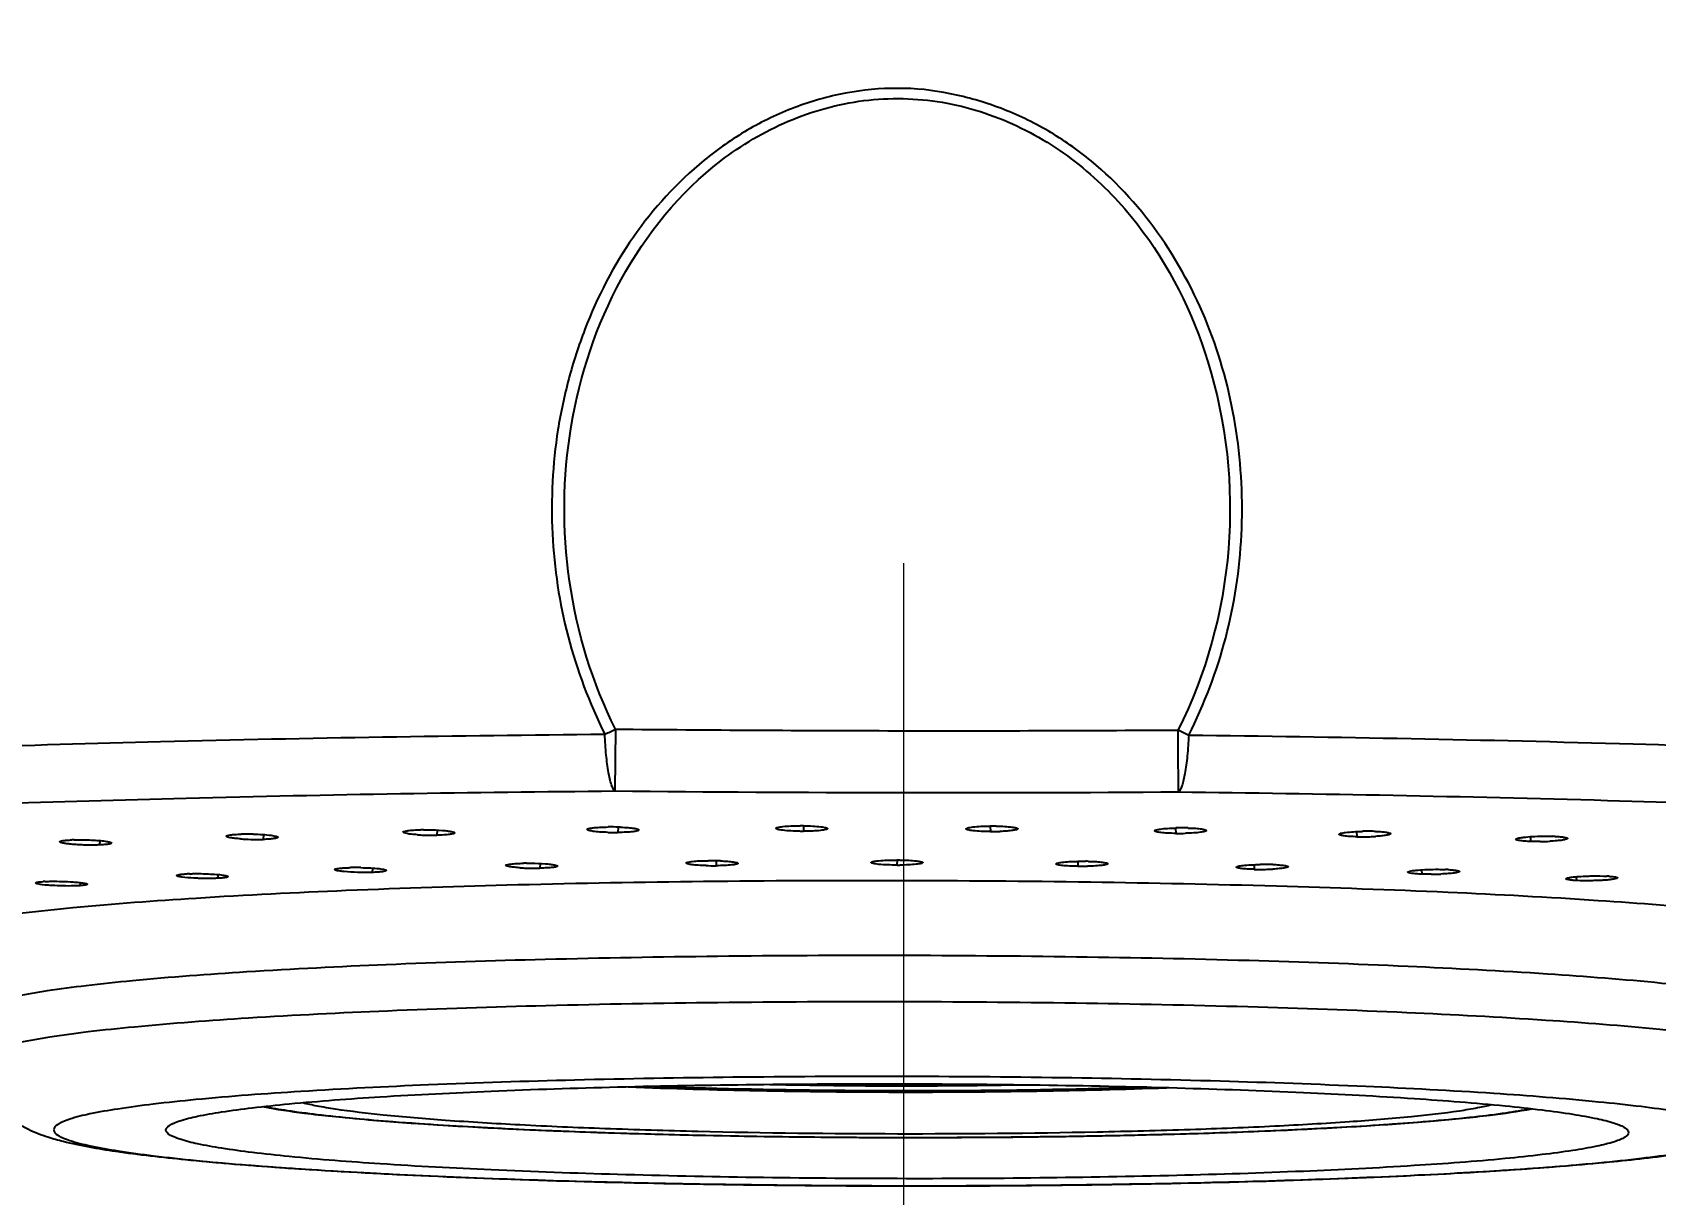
# Model space of a CAD drawing. Extents: x 0 to 1128, y 0 to 827.
# Drawn here: x 236.36 to 258.34, y 566.58 to 582.3 of the extents above; entities that cross this region are included whole.
import ezdxf

# ---------------------------------------------------------------- set-up
doc = ezdxf.new("R2010")
doc.units = 0
doc.header["$LTSCALE"] = 10
doc.header["$MEASUREMENT"] = 0
doc.header["$PDMODE"] = 3
doc.header["$PDSIZE"] = -10
doc.linetypes.add('CENTER2', pattern=[28.575, 19.05, -3.175, 3.175, -3.175])
doc.layers.get('0').update_dxf_attribs({"linetype": 'CONTINUOUS'})
doc.layers.get('DEFPOINTS').update_dxf_attribs({"linetype": 'CONTINUOUS'})
doc.layers.add('Cneter', color=1, linetype='CENTER2', lineweight=13)
doc.layers.add('DEF_LAYER_ASSEM_MEMBER', color=7, linetype='CONTINUOUS')
doc.styles.add('Daelim Dimension', font='')
doc.styles.get('Daelim Dimension').set_extended_font_data('나눔고딕')
doc.dimstyles.new('DEFAULT', dxfattribs={"dimscale": 2, "dimtxt": 2, "dimasz": 2, "dimexe": 0, "dimexo": 2, "dimgap": 1, "dimtad": 1, "dimdec": 0, "dimzin": 9, "dimdsep": 46, "dimtxsty": 'Daelim Dimension', "dimcen": 0.5, "dimclrd": 5, "dimclre": 5, "dimclrt": 256, "dimadec": 1, "dimazin": 0, "dimtfac": 1, "dimtdec": 0, "dimtix": 1, "dimtmove": 0, "dimatfit": 3, "dimfxl": 1, "dimtolj": 1, "dimtzin": 1, "dimlwd": 9, "dimlwe": 9, "dimarcsym": 0})

# ---------------------------------------------------------------- blocks, each defined once
blk = doc.blocks.new('*D2')
at = {"color": 5, "lineweight": 9, "ltscale": 0.5, "transparency": 16777216}
for p, q in [((244.251, 627.328), (150.64, 627.328)), ((150.64, 623.328), (150.64, 342.467)), ((217.481, 338.467), (150.64, 338.467))]:
    blk.add_line(p, q, dxfattribs=at)
at = {"color": 5, "ltscale": 0.5, "transparency": 16777216}
for points in [[(149.974, 623.328), (151.307, 623.328), (150.64, 627.328)], [(149.974, 342.467), (151.307, 342.467), (150.64, 338.467)]]:
    blk.add_solid(points, dxfattribs=at)
at = {"layer": 'DEFPOINTS', "color": 0, "ltscale": 0.5, "transparency": 16777216}
for p in [(248.251, 627.328), (150.64, 338.467), (221.481, 338.467)]:
    blk.add_point(p, dxfattribs=at)
at = {"color": 7, "ltscale": 0.5, "transparency": 16777216, "insert": (143.197, 482.897), "char_height": 10, "attachment_point": 5, "rotation": 90, "style": 'Daelim Dimension'}
blk.add_mtext('\\A1;289', dxfattribs=at)

msp = doc.modelspace()

# ---------------------------------------------------------------- linework, layer by layer
at = {"layer": 'Cneter', "lineweight": 5, "ltscale": 0.5}
msp.add_open_spline([(248.159, 558.124), (248.159, 563.124), (248.159, 575.117)], degree=1, knots=[0, 0, 0.294233, 1, 1], dxfattribs=at)
at = {"layer": 'DEF_LAYER_ASSEM_MEMBER', "color": 9, "linetype": 'Continuous'}
for p, q in [((244.257, 572.872), (244.248, 572.035)), ((245.621, 571.09), (245.619, 571.024)), ((248.068, 571.101), (248.067, 571.032)), ((250.514, 571.083), (250.516, 571.016)), ((238.876, 570.905), (238.87, 570.854)), ((240.968, 570.991), (240.963, 570.933)), ((243.235, 571.054), (243.232, 570.991)), ((252.901, 571.038), (252.904, 570.975)), ((255.169, 570.968), (255.173, 570.91)), ((257.262, 570.874), (257.268, 570.823)), ((237.009, 570.796), (237.003, 570.753)), ((247.862, 567.348), (248.076, 567.348)), ((248.076, 567.348), (248.291, 567.347))]:
    msp.add_line(p, q, dxfattribs=at)
at = {"layer": 'DEF_LAYER_ASSEM_MEMBER', "color": 7, "linetype": 'Continuous'}
for p, q in [((244.293, 571.546), (244.29, 571.473)), ((246.801, 571.565), (246.8, 571.49)), ((249.33, 571.559), (249.331, 571.486)), ((251.839, 571.534), (251.841, 571.461)), ((237.276, 571.363), (237.27, 571.305)), ((239.492, 571.445), (239.487, 571.38)), ((241.843, 571.506), (241.839, 571.437)), ((254.289, 571.485), (254.293, 571.416)), ((256.641, 571.416), (256.646, 571.352)), ((257.971, 567.416), (257.971, 567.415))]:
    msp.add_line(p, q, dxfattribs=at)
at = {"layer": 'DEF_LAYER_ASSEM_MEMBER', "color": 9, "linetype": 'Continuous'}
for centre, radius, start, end in [((241.225, 579.085), 6.914, 294.6808, 296.0147), ((248.835, 1042.78), 469.93, 269.44183, 269.90603), ((248.835, 1042.779), 469.929, 269.90603, 270.37024), ((254.914, 579.043), 6.891, 243.7995, 245.138), ((248.836, 1042.923), 470.91, 269.44183, 270.37023), ((248.305, 705.185), 137.837, 269.99433, 270.32131), ((248.321, 702.253), 134.905, 270.32133, 270.50686), ((248.358, 698.183), 130.835, 270.50645, 270.85194), ((248.45, 691.715), 124.367, 270.85423, 271.03003), ((248.577, 684.687), 117.338, 271.02927, 271.4226), ((248.792, 675.684), 108.332, 271.42736, 271.54899)]:
    msp.add_arc(centre, radius, start, end, dxfattribs=at)
at = {"layer": 'DEF_LAYER_ASSEM_MEMBER', "color": 7, "linetype": 'Continuous'}
for centre, radius, start, end in [((241.681, 568.506), 3.005, 90.4288, 91.1039), ((244.193, 568.347), 3.201, 89.9586, 90.6085), ((244.194, 568.358), 3.19, 87.6255, 89.9794), ((246.764, 568.295), 3.27, 89.4941, 90.1361), ((246.764, 568.359), 3.206, 89.3151, 89.4902), ((249.356, 568.305), 3.256, 89.6774, 90.4756), ((249.356, 568.355), 3.206, 89.0206, 89.6712), ((251.927, 568.287), 3.249, 89.2026, 91.527), ((251.93, 568.521), 3.015, 88.5225, 89.1991), ((236.985, 569.069), 2.306, 91.4517, 92.2453), ((239.369, 574.016), 2.636, 265.9254, 266.7064), ((239.266, 568.755), 2.698, 90.9203, 91.6412), ((239.399, 574.571), 3.192, 266.7283, 269.1937), ((239.273, 568.214), 3.238, 88.5837, 90.8903), ((239.403, 574.393), 3.015, 269.077, 271.5997), ((241.759, 574.203), 2.767, 266.1795, 267.827), ((241.777, 574.627), 3.19, 267.7942, 268.6873), ((241.779, 574.648), 3.212, 268.6554, 271.0781), ((244.255, 574.714), 3.241, 268.1926, 270.6104), ((246.793, 574.748), 3.258, 269.3252, 270.1325), ((249.349, 574.748), 3.263, 269.6793, 270.4737), ((249.349, 574.724), 3.239, 270.4699, 271.1247), ((249.355, 574.469), 2.984, 271.1165, 272.0397), ((251.887, 574.706), 3.245, 269.203, 271.5221), ((254.364, 574.623), 3.208, 268.7333, 271.0612), ((254.438, 568.276), 3.214, 88.7322, 91.1907), ((254.368, 574.527), 3.112, 271.0151, 272.6765), ((254.447, 568.777), 2.713, 87.9811, 88.7041), ((254.388, 574.093), 2.677, 272.6879, 273.3909), ((256.743, 574.597), 3.247, 270.5408, 272.8503), ((256.869, 569.097), 2.326, 87.3716, 88.1677), ((245.54, 567.559), 3.533, 89.8982, 90.4896), ((245.542, 567.652), 3.44, 87.7474, 89.9255), ((248.061, 567.539), 3.562, 89.3151, 89.9041), ((250.583, 567.514), 3.569, 89.3226, 91.0972), ((250.585, 567.722), 3.362, 88.7074, 89.3188), ((238.56, 568.657), 2.259, 91.8045, 92.585), ((240.734, 568.165), 2.833, 91.1085, 91.7861), ((240.744, 567.533), 3.466, 88.9353, 91.0831), ((243.146, 574.013), 3.023, 266.6027, 268.1146), ((243.078, 567.779), 3.279, 90.4859, 91.1049), ((243.163, 574.473), 3.484, 268.0844, 268.8947), ((243.165, 574.494), 3.504, 268.8654, 271.0828), ((245.589, 574.553), 3.529, 268.2832, 270.4991), ((248.073, 574.578), 3.546, 269.9092, 270.5255), ((250.558, 574.584), 3.568, 269.3232, 271.094), ((250.562, 574.39), 3.375, 271.0904, 271.4411), ((252.982, 574.474), 3.5, 268.7286, 270.8563), ((253.042, 567.535), 3.507, 88.7277, 90.985), ((252.986, 574.372), 3.398, 270.8141, 272.3315), ((253.053, 568.081), 2.961, 88.0412, 88.704), ((253.004, 573.9), 2.926, 272.3417, 272.9858), ((255.285, 574.498), 3.59, 270.2314, 272.324), ((255.408, 568.56), 2.415, 87.2698, 88.024), ((257.592, 569.086), 1.799, 86.3184, 87.2275), ((236.611, 569.179), 1.634, 92.6308, 93.5877), ((248.193, 654.876), 86.83, 268.78092, 269.92232), ((248.221, 654.265), 86.204, 269.90296, 270.55892), ((248.227, 656.83), 88.783, 269.90244, 271.01534)]:
    msp.add_arc(centre, radius, start, end, dxfattribs=at)
at = {"layer": 'DEF_LAYER_ASSEM_MEMBER', "color": 9, "linetype": 'Continuous'}
for points, start_tangent, end_tangent in [([(248.078, 581.539), (247.368, 581.475), (246.682, 581.281), (246.04, 580.974), (245.457, 580.568), (244.498, 579.529), (243.842, 578.281), (243.624, 577.61), (243.477, 576.921), (243.403, 575.515), (243.615, 574.123), (244.111, 572.803)], (-0.999722, 0.023596), (0.443243, -0.896401)), ([(244.257, 572.872), (243.634, 574.874), (243.657, 576.968), (244.333, 578.953), (245.681, 580.56), (246.595, 581.095), (247.618, 581.375), (248.679, 581.352), (249.69, 581.033), (250.583, 580.464), (251.318, 579.706), (252.276, 577.841)], (-0.447301, 0.894384), (0.296785, -0.954944)), ([(252.018, 572.791), (252.517, 574.108), (252.73, 575.499), (252.303, 578.266), (251.647, 579.514), (250.696, 580.559), (250.113, 580.965), (249.471, 581.271), (248.787, 581.469), (248.078, 581.539)], (0.448172, 0.893947), (-0.999775, -0.0212)), ([(252.276, 577.841), (252.554, 575.312), (251.872, 572.86)], (0.296785, -0.954944), (-0.450098, -0.892979)), ([(251.879, 572.022), (251.876, 572.295), (251.872, 572.86)], (-0.022507, 0.999747), (-0.006758, 0.999977)), ([(232.656, 572.515), (238.097, 572.704), (244.111, 572.803)], (0.998947, 0.045873), (0.999966, 0.008304)), ([(244.248, 572.035), (244.225, 572.064), (244.203, 572.117), (244.163, 572.283), (244.131, 572.52), (244.112, 572.803)], (-0.794453, 0.607326), (-0.043141, 0.999069)), ([(252.017, 572.79), (251.997, 572.507), (251.965, 572.27), (251.924, 572.104), (251.902, 572.052), (251.879, 572.022)], (-0.046148, -0.998935), (-0.794179, -0.607684)), ([(252.018, 572.791), (258.034, 572.672), (263.477, 572.464)], (0.999933, -0.011582), (0.998793, -0.049108)), ([(233.191, 571.756), (238.443, 571.939), (244.248, 572.035)], (0.998947, 0.045873), (0.999965, 0.008307)), ([(251.879, 572.022), (257.686, 571.908), (262.94, 571.708)], (0.999933, -0.011585), (0.998793, -0.049108)), ([(261.497, 569.929), (261.432, 570.015), (261.351, 570.057), (261.238, 570.099), (261.094, 570.141), (260.918, 570.183), (260.473, 570.264), (259.909, 570.342), (259.232, 570.416), (257.561, 570.551), (255.527, 570.662), (253.205, 570.746), (250.687, 570.8), (248.068, 570.821), (245.45, 570.809), (242.932, 570.763), (240.612, 570.687), (238.579, 570.582), (236.911, 570.453), (236.234, 570.381), (235.672, 570.304), (235.229, 570.225), (235.053, 570.184), (234.909, 570.143), (234.797, 570.101), (234.717, 570.058), (234.653, 569.973)], (-0.007554, 0.999971), (0.007554, -0.999971)), ([(235.622, 569.026), (235.681, 569.105), (235.756, 569.145), (235.86, 569.183), (235.993, 569.222), (236.156, 569.26), (236.567, 569.334), (237.089, 569.404), (237.717, 569.471), (239.264, 569.591), (241.151, 569.688), (243.303, 569.759), (245.638, 569.801), (248.067, 569.813), (250.497, 569.793), (252.833, 569.744), (254.986, 569.665), (256.874, 569.562), (258.423, 569.437), (259.052, 569.368), (259.575, 569.296), (259.987, 569.221), (260.285, 569.143), (260.389, 569.104), (260.464, 569.065), (260.525, 568.986)], (-0.007554, 0.999971), (0.007554, -0.999971)), ([(246.11, 555.147), (241.025, 556.709), (236.848, 559.848), (234.108, 564.165), (233.154, 569.111)], (-0.991761, 0.128103), (-0.000012, 1)), ([(260.491, 568.357), (260.431, 568.436), (260.356, 568.475), (260.251, 568.515), (259.954, 568.592), (259.543, 568.667), (259.022, 568.739), (258.395, 568.808), (256.849, 568.932), (254.967, 569.035), (252.819, 569.113), (250.489, 569.163), (248.066, 569.182), (245.644, 569.171), (243.314, 569.129), (241.168, 569.058), (239.287, 568.961), (237.743, 568.841), (237.117, 568.775), (236.597, 568.704), (236.187, 568.631), (236.024, 568.593), (235.891, 568.554), (235.787, 568.516), (235.713, 568.477), (235.654, 568.398)], (-0.007554, 0.999971), (0.007554, -0.999971)), ([(263.154, 569.064), (262.183, 564.121), (259.428, 559.814), (255.241, 556.688), (250.152, 555.141)], (-0.003584, -0.999994), (-0.992132, -0.125198)), ([(248.076, 568.172), (245.846, 568.161), (243.703, 568.123), (241.727, 568.058), (239.995, 567.969), (238.574, 567.859), (237.998, 567.797), (237.519, 567.732), (237.141, 567.665), (236.869, 567.595), (236.774, 567.559), (236.705, 567.523), (236.651, 567.451)], (-0.999999, 0.001699), (0.007554, -0.999971)), ([(259.491, 567.413), (259.435, 567.486), (259.366, 567.522), (259.27, 567.558), (258.998, 567.629), (258.62, 567.698), (258.141, 567.764), (257.565, 567.827), (256.146, 567.942), (254.416, 568.036), (252.443, 568.108), (250.302, 568.154), (248.076, 568.172)], (-0.007554, 0.999971), (-0.999999, 0.001699)), ([(239.496, 567.768), (239.813, 567.713), (240.212, 567.66), (241.242, 567.562)], (0.979724, -0.200354), (0.99704, -0.076888)), ([(241.242, 567.562), (242.611, 567.476), (244.219, 567.41), (247.862, 567.348)], (0.99704, -0.076888), (0.999995, -0.003185)), ([(251.72, 567.391), (253.365, 567.45), (254.774, 567.53), (255.885, 567.628), (256.313, 567.682), (256.649, 567.739)], (0.999634, 0.027038), (0.980284, 0.197592)), ([(236.651, 567.451), (236.706, 567.378), (236.775, 567.342), (236.871, 567.306), (237.144, 567.235), (237.522, 567.166), (238.002, 567.1), (238.579, 567.036), (240, 566.922), (241.731, 566.827), (243.706, 566.755), (245.848, 566.71), (248.076, 566.692), (250.304, 566.703), (252.446, 566.741), (254.42, 566.806), (256.15, 566.895), (257.569, 567.005), (258.145, 567.067), (258.624, 567.131), (259.001, 567.199), (259.272, 567.269), (259.368, 567.305), (259.436, 567.341), (259.491, 567.413)], (0.007554, -0.999971), (-0.007554, 0.999971)), ([(263.226, 566.576), (262.725, 564.36), (261.858, 562.247), (260.646, 560.289), (259.12, 558.536), (255.286, 555.813), (250.739, 554.352)], (-0.137825, -0.990457), (-0.987104, -0.160083))]:
    msp.add_spline(points, degree=3, dxfattribs=dict(at, start_tangent=start_tangent, end_tangent=end_tangent))
at = {"layer": 'DEF_LAYER_ASSEM_MEMBER', "color": 7, "linetype": 'Continuous'}
for points, start_tangent, end_tangent in [([(241.658, 571.51), (241.724, 571.51), (241.914, 571.502)], (0.999972, 0.007493), (0.996884, -0.078879)), ([(243.874, 571.513), (243.893, 571.526), (243.952, 571.537), (244.045, 571.544), (244.159, 571.548)], (-0.172303, 0.985044), (0.999942, 0.010772)), ([(244.153, 571.475), (244.044, 571.48), (243.955, 571.489), (243.896, 571.501), (243.88, 571.507), (243.874, 571.513)], (-0.999502, 0.031568), (-0.172303, 0.985044)), ([(244.326, 571.545), (244.427, 571.539), (244.507, 571.53), (244.558, 571.519), (244.574, 571.507)], (0.999125, -0.041829), (-0.177677, -0.984089)), ([(246.428, 571.528), (246.433, 571.535), (246.451, 571.542), (246.521, 571.554), (246.628, 571.562), (246.756, 571.565)], (-0.168368, 0.985724), (0.999997, 0.002487)), ([(246.754, 571.49), (246.629, 571.494), (246.525, 571.503), (246.484, 571.508), (246.454, 571.514), (246.435, 571.521), (246.428, 571.528)], (-0.999931, 0.011743), (-0.168368, 0.985724)), ([(247.128, 571.525), (247.121, 571.518), (247.102, 571.512), (247.071, 571.506), (247.031, 571.5), (246.926, 571.493), (246.8, 571.49)], (-0.178351, -0.983967), (-0.999997, -0.002524)), ([(246.803, 571.565), (246.93, 571.56), (247.037, 571.551), (247.106, 571.539), (247.123, 571.532), (247.128, 571.525)], (0.999929, -0.011952), (-0.178351, -0.983967)), ([(249.003, 571.522), (249.008, 571.529), (249.025, 571.536), (249.095, 571.548), (249.201, 571.557), (249.329, 571.56)], (-0.176709, 0.984263), (0.999966, 0.008266)), ([(249.331, 571.486), (249.205, 571.489), (249.1, 571.497), (249.059, 571.502), (249.029, 571.508), (249.01, 571.515), (249.003, 571.522)], (-0.999983, 0.005804), (-0.176709, 0.984263)), ([(249.411, 571.56), (249.527, 571.556), (249.622, 571.547), (249.683, 571.536), (249.698, 571.529), (249.703, 571.523)], (0.999852, -0.017199), (-0.172397, -0.985027)), ([(249.703, 571.523), (249.684, 571.511), (249.634, 571.501), (249.557, 571.493), (249.461, 571.488)], (-0.172397, -0.985027), (-0.99936, -0.035772)), ([(251.557, 571.495), (251.576, 571.508), (251.635, 571.52), (251.727, 571.529), (251.841, 571.534)], (-0.172991, 0.984923), (0.999645, 0.026625)), ([(252.008, 571.534), (252.109, 571.53), (252.19, 571.522), (252.241, 571.511), (252.257, 571.499)], (0.999664, -0.025934), (-0.177953, -0.984039)), ([(236.733, 571.347), (236.742, 571.356), (236.774, 571.363), (236.826, 571.369), (236.895, 571.373)], (-0.169804, 0.985478), (0.999219, 0.039526)), ([(236.886, 571.315), (236.823, 571.322), (236.775, 571.33), (236.744, 571.338), (236.733, 571.347)], (-0.99575, 0.092102), (-0.169804, 0.985478)), ([(237.009, 571.306), (236.976, 571.308), (236.886, 571.315)], (-0.998937, 0.046095), (-0.99575, 0.092102)), ([(236.927, 571.374), (236.989, 571.375), (237.185, 571.37)], (0.999676, 0.025449), (0.998475, -0.055204)), ([(237.27, 571.305), (237.21, 571.303), (237.009, 571.306)], (-0.999226, -0.039344), (-0.998937, 0.046095)), ([(237.185, 571.37), (237.286, 571.363), (237.366, 571.353), (237.416, 571.342), (237.432, 571.33)], (0.998475, -0.055204), (-0.179454, -0.983766)), ([(237.432, 571.33), (237.42, 571.322), (237.388, 571.314), (237.337, 571.309), (237.27, 571.305)], (-0.179454, -0.983766), (-0.999217, -0.039575)), ([(238.988, 571.422), (239, 571.432), (239.041, 571.441), (239.105, 571.447), (239.189, 571.451)], (-0.167929, 0.985799), (0.999582, 0.028903)), ([(239.181, 571.387), (239.103, 571.394), (239.042, 571.402), (239.003, 571.412), (238.988, 571.422)], (-0.997462, 0.071202), (-0.167929, 0.985799)), ([(239.353, 571.451), (239.484, 571.446), (239.593, 571.435), (239.664, 571.422), (239.683, 571.415), (239.688, 571.408)], (0.999709, -0.024142), (-0.179516, -0.983755)), ([(239.688, 571.408), (239.673, 571.399), (239.632, 571.39), (239.568, 571.384), (239.487, 571.38)], (-0.179516, -0.983755), (-0.999581, -0.028946)), ([(241.381, 571.478), (241.397, 571.489), (241.446, 571.499), (241.524, 571.506), (241.623, 571.51)], (-0.177351, 0.984148), (0.999811, 0.019467)), ([(241.574, 571.443), (241.496, 571.449), (241.435, 571.458), (241.396, 571.468), (241.381, 571.478)], (-0.997735, 0.067265), (-0.177351, 0.984148)), ([(242.081, 571.467), (242.062, 571.456), (242.012, 571.447), (241.935, 571.44), (241.839, 571.437)], (-0.172218, -0.985059), (-0.99981, -0.019506)), ([(241.914, 571.502), (241.984, 571.495), (242.038, 571.486), (242.071, 571.477), (242.081, 571.467)], (0.996884, -0.078879), (-0.172218, -0.985059)), ([(244.574, 571.507), (244.568, 571.5), (244.552, 571.494), (244.492, 571.484), (244.401, 571.477), (244.29, 571.473)], (-0.177677, -0.984089), (-0.999942, -0.01081)), ([(251.841, 571.461), (251.73, 571.465), (251.639, 571.472), (251.579, 571.483), (251.563, 571.489), (251.557, 571.495)], (-0.999901, 0.014087), (-0.172991, 0.984923)), ([(252.257, 571.499), (252.251, 571.493), (252.235, 571.487), (252.175, 571.476), (252.084, 571.467), (251.973, 571.462)], (-0.177953, -0.984039), (-0.999647, -0.02657)), ([(254.051, 571.448), (254.056, 571.455), (254.073, 571.462), (254.141, 571.474), (254.245, 571.484), (254.371, 571.489)], (-0.168461, 0.985708), (0.999794, 0.020282)), ([(254.293, 571.416), (254.196, 571.42), (254.119, 571.427), (254.069, 571.437), (254.051, 571.448)], (-0.999741, 0.022778), (-0.168461, 0.985708)), ([(254.543, 571.488), (254.629, 571.483), (254.696, 571.476), (254.738, 571.466), (254.751, 571.456)], (0.999372, -0.035433), (-0.178093, -0.984014)), ([(254.751, 571.456), (254.735, 571.445), (254.693, 571.436), (254.629, 571.427), (254.546, 571.421)], (-0.178093, -0.984014), (-0.998241, -0.059278)), ([(256.445, 571.381), (256.451, 571.388), (256.471, 571.396), (256.505, 571.403), (256.55, 571.409), (256.669, 571.419), (256.809, 571.423)], (-0.177557, 0.984111), (0.999927, 0.012085)), ([(256.646, 571.352), (256.565, 571.356), (256.501, 571.363), (256.46, 571.371), (256.445, 571.381)], (-0.999481, 0.032208), (-0.177557, 0.984111)), ([(256.773, 571.351), (256.74, 571.351), (256.646, 571.352)], (-0.999951, -0.009892), (-0.999488, 0.032002)), ([(256.809, 571.423), (256.844, 571.424), (256.944, 571.422)], (0.999927, 0.012085), (0.999486, -0.032045)), ([(257.145, 571.392), (257.14, 571.387), (257.126, 571.381), (257.076, 571.37), (257, 571.361), (256.904, 571.355)], (-0.170612, -0.985338), (-0.99874, -0.050184)), ([(256.976, 571.421), (257.047, 571.416), (257.101, 571.41), (257.135, 571.401), (257.145, 571.392)], (0.998935, -0.046138), (-0.170612, -0.985338)), ([(245.214, 571.06), (245.219, 571.066), (245.235, 571.071), (245.296, 571.082), (245.392, 571.089), (245.51, 571.092)], (-0.170431, 0.98537), (0.999963, 0.008637)), ([(245.677, 571.089), (245.774, 571.084), (245.851, 571.075), (245.899, 571.066), (245.914, 571.055)], (0.999208, -0.039794), (-0.179367, -0.983782)), ([(247.717, 571.066), (247.723, 571.073), (247.742, 571.08), (247.774, 571.086), (247.818, 571.091), (247.932, 571.098), (248.067, 571.101)], (-0.171982, 0.9851), (0.999999, -0.001625)), ([(248.104, 571.1), (248.228, 571.097), (248.329, 571.089), (248.396, 571.078), (248.412, 571.072), (248.417, 571.065)], (0.999928, -0.012004), (-0.172819, -0.984954)), ([(250.22, 571.048), (250.225, 571.054), (250.24, 571.06), (250.302, 571.071), (250.397, 571.079), (250.515, 571.083)], (-0.175073, 0.984556), (0.999818, 0.019088)), ([(250.661, 571.083), (250.766, 571.079), (250.85, 571.071), (250.903, 571.061), (250.92, 571.05)], (0.999743, -0.022655), (-0.176541, -0.984293)), ([(238.314, 570.891), (238.323, 570.898), (238.351, 570.905), (238.397, 570.91), (238.459, 570.914)], (-0.17489, 0.984588), (0.998968, 0.045424)), ([(238.385, 570.87), (238.333, 570.88), (238.32, 570.886), (238.314, 570.891)], (-0.990084, 0.140474), (-0.17489, 0.984588)), ([(238.612, 570.853), (238.547, 570.856), (238.385, 570.87)], (-0.999393, 0.034829), (-0.990084, 0.140474)), ([(238.489, 570.915), (238.55, 570.917), (238.746, 570.913)], (0.999498, 0.03167), (0.999068, -0.043153)), ([(238.87, 570.854), (238.812, 570.852), (238.612, 570.853)], (-0.998972, -0.045334), (-0.999393, 0.034829)), ([(238.746, 570.913), (238.854, 570.907), (238.941, 570.898), (238.996, 570.887), (239.01, 570.881), (239.014, 570.876)], (0.999068, -0.043153), (-0.175134, -0.984545)), ([(239.014, 570.876), (239.004, 570.869), (238.975, 570.863), (238.929, 570.857), (238.87, 570.854)], (-0.175134, -0.984545), (-0.998966, -0.045472)), ([(240.454, 570.971), (240.466, 570.98), (240.504, 570.987), (240.566, 570.994), (240.645, 570.997)], (-0.16607, 0.986114), (0.999507, 0.031383)), ([(240.582, 570.944), (240.529, 570.95), (240.489, 570.956), (240.464, 570.963), (240.454, 570.971)], (-0.995604, 0.093662), (-0.16607, 0.986114)), ([(240.832, 570.932), (240.765, 570.933), (240.582, 570.944)], (-0.999958, 0.009151), (-0.995604, 0.093662)), ([(240.809, 570.998), (240.943, 570.993), (241.055, 570.984), (241.098, 570.978), (241.13, 570.972), (241.149, 570.966), (241.154, 570.959)], (0.999841, -0.01783), (-0.181559, -0.98338)), ([(240.963, 570.933), (240.932, 570.933), (240.832, 570.932)], (-0.99951, -0.031306), (-0.999958, 0.009151)), ([(241.154, 570.959), (241.14, 570.95), (241.101, 570.943), (241.041, 570.937), (240.963, 570.933)], (-0.181559, -0.98338), (-0.999506, -0.031424)), ([(242.773, 571.027), (242.789, 571.038), (242.838, 571.047), (242.917, 571.053), (243.015, 571.057)], (-0.17774, 0.984078), (0.999811, 0.019427)), ([(242.967, 570.996), (242.889, 571.002), (242.827, 571.009), (242.788, 571.018), (242.773, 571.027)], (-0.998208, 0.059842), (-0.17774, 0.984078)), ([(243.051, 571.058), (243.117, 571.058), (243.307, 571.05)], (0.999964, 0.008517), (0.997488, -0.070832)), ([(243.473, 571.019), (243.468, 571.014), (243.455, 571.009), (243.405, 571), (243.328, 570.994), (243.232, 570.991)], (-0.171877, -0.985118), (-0.999811, -0.019464)), ([(243.307, 571.05), (243.377, 571.044), (243.43, 571.036), (243.463, 571.028), (243.473, 571.019)], (0.997488, -0.070832), (-0.171877, -0.985118)), ([(245.483, 571.025), (245.377, 571.03), (245.292, 571.038), (245.235, 571.048), (245.22, 571.054), (245.214, 571.06)], (-0.999547, 0.030102), (-0.170431, 0.98537)), ([(245.914, 571.055), (245.908, 571.049), (245.891, 571.043), (245.864, 571.038), (245.829, 571.034), (245.734, 571.027), (245.619, 571.024)], (-0.179367, -0.983782), (-0.999962, -0.008672)), ([(248.067, 571.032), (247.935, 571.035), (247.822, 571.042), (247.778, 571.048), (247.746, 571.054), (247.725, 571.06), (247.717, 571.066)], (-0.999999, 0.001689), (-0.171982, 0.9851)), ([(248.417, 571.065), (248.41, 571.059), (248.393, 571.053), (248.364, 571.048), (248.326, 571.043), (248.226, 571.036), (248.106, 571.032)], (-0.172819, -0.984954), (-0.999958, -0.009165)), ([(250.516, 571.016), (250.401, 571.019), (250.306, 571.026), (250.27, 571.031), (250.244, 571.036), (250.227, 571.042), (250.22, 571.048)], (-0.999929, 0.01195), (-0.175073, 0.984556)), ([(250.92, 571.05), (250.914, 571.045), (250.899, 571.039), (250.842, 571.029), (250.754, 571.021), (250.647, 571.017)], (-0.176541, -0.984293), (-0.999683, -0.025176)), ([(252.662, 571.004), (252.667, 571.01), (252.684, 571.017), (252.752, 571.028), (252.856, 571.036), (252.982, 571.041)], (-0.168004, 0.985786), (0.99986, 0.016731)), ([(252.904, 570.975), (252.808, 570.979), (252.731, 570.985), (252.68, 570.994), (252.667, 570.999), (252.662, 571.004)], (-0.999742, 0.022735), (-0.168004, 0.985786)), ([(253.154, 571.04), (253.24, 571.035), (253.307, 571.028), (253.349, 571.02), (253.362, 571.01)], (0.99941, -0.034337), (-0.177945, -0.98404)), ([(253.362, 571.01), (253.346, 571.001), (253.305, 570.992), (253.24, 570.984), (253.157, 570.978)], (-0.177945, -0.98404), (-0.998636, -0.052208)), ([(254.982, 570.936), (254.988, 570.943), (255.009, 570.95), (255.044, 570.957), (255.091, 570.962), (255.214, 570.971), (255.357, 570.975)], (-0.178732, 0.983898), (0.999979, 0.006522)), ([(255.173, 570.91), (255.096, 570.914), (255.035, 570.92), (254.996, 570.928), (254.982, 570.936)], (-0.999398, 0.034682), (-0.178732, 0.983898)), ([(255.299, 570.908), (255.266, 570.908), (255.173, 570.91)], (-0.999991, -0.004337), (-0.999402, 0.034565)), ([(255.357, 570.975), (255.392, 570.975), (255.491, 570.973)], (0.999979, 0.006522), (0.999401, -0.034606)), ([(255.682, 570.946), (255.677, 570.94), (255.663, 570.935), (255.61, 570.925), (255.53, 570.917), (255.43, 570.911)], (-0.171202, -0.985236), (-0.999165, -0.04085)), ([(255.523, 570.972), (255.59, 570.967), (255.641, 570.961), (255.672, 570.954), (255.682, 570.946)], (0.998853, -0.047876), (-0.171202, -0.985236)), ([(257.123, 570.846), (257.128, 570.852), (257.143, 570.858), (257.204, 570.869), (257.298, 570.878), (257.414, 570.884)], (-0.170166, 0.985415), (0.999442, 0.033406)), ([(257.414, 570.884), (257.484, 570.885), (257.679, 570.883)], (0.999442, 0.033406), (0.998817, -0.048618)), ([(257.823, 570.859), (257.81, 570.85), (257.773, 570.842), (257.717, 570.834), (257.643, 570.828)], (-0.181791, -0.983337), (-0.99766, -0.068367)), ([(257.708, 570.881), (257.757, 570.877), (257.794, 570.872), (257.817, 570.865), (257.823, 570.859)], (0.997911, -0.064601), (-0.181791, -0.983337)), ([(236.406, 570.79), (236.412, 570.796), (236.432, 570.801), (236.464, 570.806), (236.508, 570.809)], (-0.177138, 0.984186), (0.998008, 0.063083)), ([(236.435, 570.777), (236.414, 570.783), (236.406, 570.79)], (-0.974656, 0.223709), (-0.177138, 0.984186)), ([(236.628, 570.756), (236.567, 570.76), (236.435, 570.777)], (-0.998229, 0.059486), (-0.974656, 0.223709)), ([(236.536, 570.811), (236.621, 570.813), (236.911, 570.805)], (0.998931, 0.04623), (0.997645, -0.068594)), ([(237.003, 570.753), (236.922, 570.75), (236.628, 570.756)], (-0.998015, -0.062969), (-0.998229, 0.059486)), ([(236.911, 570.805), (236.992, 570.798), (237.055, 570.79), (237.094, 570.781), (237.106, 570.772)], (0.997645, -0.068594), (-0.170524, -0.985354)), ([(237.106, 570.772), (237.098, 570.766), (237.078, 570.761), (237.046, 570.757), (237.003, 570.753)], (-0.170524, -0.985354), (-0.998004, -0.063144)), ([(257.268, 570.823), (257.208, 570.827), (257.163, 570.833), (257.134, 570.839), (257.123, 570.846)], (-0.998813, 0.048708), (-0.170166, 0.985415)), ([(257.518, 570.822), (257.452, 570.821), (257.268, 570.823)], (-0.999566, -0.029463), (-0.99882, 0.04857)), ([(257.643, 570.828), (257.613, 570.826), (257.518, 570.822)], (-0.99766, -0.068367), (-0.999566, -0.029463)), ([(246.107, 555.118), (241.028, 556.681), (236.851, 559.824), (234.109, 564.15), (233.154, 569.111)], (-0.991705, 0.128533), (0, 1)), ([(263.154, 569.064), (262.181, 564.107), (259.425, 559.79), (255.238, 556.66), (250.155, 555.112)], (-0.003565, -0.999994), (-0.992078, -0.12562)), ([(238.17, 567.448), (238.218, 567.511), (238.277, 567.542), (238.36, 567.573), (238.596, 567.634), (238.923, 567.692), (239.339, 567.749), (239.838, 567.802), (241.07, 567.897), (242.571, 567.974), (244.284, 568.031), (246.143, 568.064), (248.076, 568.073)], (-0.007059, 0.999975), (0.999999, -0.001703)), ([(244.428, 568.032), (246.186, 567.981), (248.076, 567.962)], (0.999218, -0.03953), (0.999999, -0.00164)), ([(248.076, 567.977), (247.195, 567.982), (244.692, 568.04)], (-0.999999, 0.00164), (-0.999297, 0.037495)), ([(248.076, 568.073), (250.006, 568.058), (251.862, 568.018), (253.572, 567.956), (255.071, 567.874), (256.302, 567.775), (256.801, 567.72), (257.217, 567.662), (257.544, 567.602), (257.78, 567.541), (257.864, 567.51), (257.923, 567.479), (257.971, 567.416)], (0.999999, -0.001703), (0.007554, -0.999971)), ([(251.451, 568.028), (250.655, 568.005), (248.076, 567.977)], (-0.999417, -0.034134), (-0.999999, 0.00164)), ([(248.076, 567.962), (249.961, 567.975), (251.715, 568.02)], (0.999999, -0.00164), (0.999345, 0.03618)), ([(248.076, 567.394), (245.371, 567.427), (244.112, 567.466), (242.962, 567.516), (241.953, 567.579), (241.112, 567.651), (240.463, 567.73), (240.216, 567.772), (240.023, 567.815)], (-0.999999, 0.00164), (-0.966866, 0.255285)), ([(256.12, 567.789), (255.927, 567.746), (255.681, 567.705), (255.032, 567.627), (254.192, 567.558), (253.184, 567.499), (252.035, 567.452), (250.778, 567.419), (248.076, 567.394)], (-0.967694, -0.252128), (-0.999999, 0.00164)), ([(236.573, 567.35), (236.31, 567.454), (235.991, 567.673)], (-0.951822, 0.30665), (-0.725748, 0.687961)), ([(239.479, 567.765), (240.045, 567.677), (240.796, 567.598), (241.72, 567.527), (242.797, 567.466), (244.001, 567.417), (245.303, 567.38), (248.076, 567.347)], (0.981574, -0.191083), (0.999999, -0.00164)), ([(248.076, 567.347), (250.845, 567.371), (252.145, 567.403), (253.348, 567.448), (254.423, 567.506), (255.346, 567.573), (256.097, 567.65), (256.663, 567.736)], (0.999999, -0.00164), (0.98225, 0.187575)), ([(236.781, 567.291), (236.573, 567.35)], (-0.970301, 0.2419), (-0.951822, 0.30665)), ([(257.971, 567.415), (257.923, 567.352), (257.863, 567.321), (257.78, 567.29), (257.543, 567.229), (257.216, 567.171), (256.8, 567.115), (256.3, 567.061), (255.069, 566.966), (253.569, 566.889), (251.857, 566.833), (250.001, 566.799), (248.07, 566.79), (246.139, 566.806), (244.282, 566.846), (242.571, 566.908), (241.071, 566.99), (239.84, 567.089), (239.341, 567.144), (238.925, 567.201), (238.598, 567.261), (238.361, 567.323), (238.278, 567.354), (238.218, 567.385), (238.17, 567.448)], (-0.010673, -0.999943), (-0.007554, 0.999971)), ([(259.363, 567.254), (258.653, 567.122), (257.711, 567.012), (256.528, 566.916), (255.124, 566.835), (253.534, 566.77), (251.798, 566.724), (248.074, 566.69), (244.351, 566.736), (241.023, 566.858), (239.619, 566.944), (238.435, 567.044), (237.492, 567.157), (236.781, 567.291)], (-0.970919, -0.23941), (-0.970301, 0.2419))]:
    msp.add_spline(points, degree=3, dxfattribs=dict(at, start_tangent=start_tangent, end_tangent=end_tangent))

# ---------------------------------------------------------------- dimensions: what is measured, and where the dimension line sits
at = {"color": 5, "ltscale": 0.5}
dim = msp.add_linear_dim(base=(150.64, 338.467), p1=(248.251, 627.328), p2=(221.481, 338.467), angle=90, dimstyle='DEFAULT', override={"dimtxt": 5, "dimdec": 0, "dimclrd": 5, "dimclre": 5, "dimclrt": 7}, dxfattribs=at)
dim.commit()
dim.dimension.update_dxf_attribs({"geometry": '*D2', "text_midpoint": (150.64, 482.897), "dimtype": 128})

doc.saveas('drawing.dxf')
